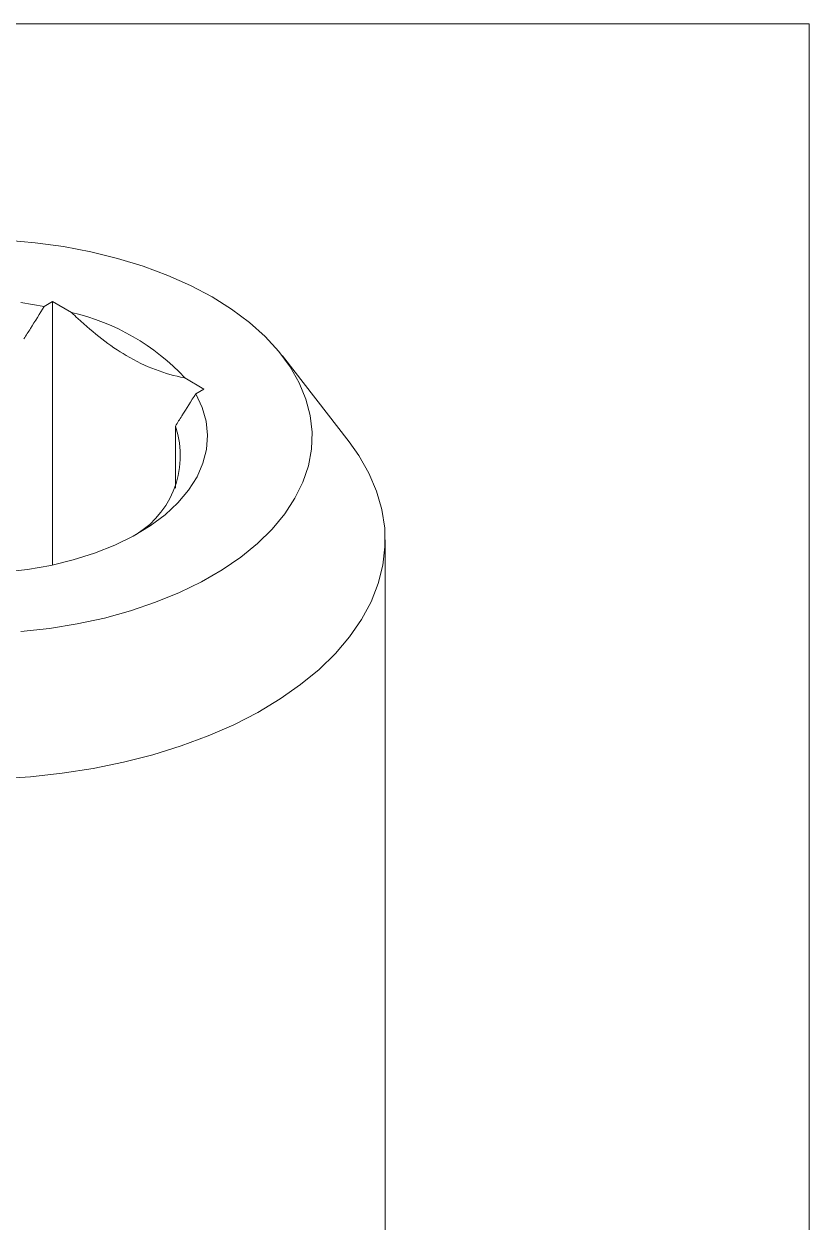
# Model space of a CAD drawing. Header units: millimetres. Extents: x 2 to 278, y 1 to 215.
# Drawn here: x 254.34 to 277.99, y 178.55 to 214.65 of the extents above; entities that cross this region are included whole.
import ezdxf

# ---------------------------------------------------------------- set-up
doc = ezdxf.new("R2010")
doc.units = ezdxf.units.MM

msp = doc.modelspace()

# ---------------------------------------------------------------- linework, layer by layer
at = {"color": 7, "linetype": 'Continuous', "lineweight": 0}
for p, q in [((1.579, 214.645), (277.989, 214.645)), ((277.989, 0.903), (277.989, 214.645)), ((254.949, 206.137), (255.197, 206.28)), ((255.197, 206.28), (255.772, 205.948)), ((255.197, 206.28), (255.197, 198.344)), ((264.13, 202.05), (262.121, 204.643)), ((259.183, 203.979), (259.759, 203.646)), ((259.511, 203.504), (259.759, 203.646)), ((258.898, 202.527), (258.898, 200.659)), ((265.218, 80.253), (265.218, 199.105))]:
    msp.add_line(p, q, dxfattribs=at)
at = {"color": 7, "linetype": 'Continuous', "lineweight": 0, "flags": 128}
for points in [[(254.243, 196.335), (255.102, 196.431), (255.943, 196.568), (256.761, 196.746), (257.55, 196.964), (258.304, 197.219), (259.018, 197.511), (259.686, 197.836), (260.304, 198.193), (260.868, 198.579), (261.373, 198.991), (261.815, 199.426), (262.192, 199.882), (262.501, 200.354), (262.739, 200.84), (262.905, 201.335), (262.998, 201.837), (263.016, 202.342), (262.961, 202.845), (262.831, 203.345), (262.629, 203.836), (262.355, 204.315), (262.012, 204.779), (261.602, 205.225), (261.128, 205.649), (260.593, 206.048), (260.002, 206.42), (259.358, 206.762), (258.666, 207.07), (257.931, 207.344), (257.159, 207.581), (256.355, 207.779), (255.525, 207.937), (254.674, 208.054), (253.809, 208.128)], [(254.24, 206.249), (254.949, 206.137)], [(259.511, 203.504), (259.704, 203.094), (259.824, 202.676), (259.868, 202.252), (259.837, 201.828), (259.73, 201.408), (259.55, 200.997), (259.297, 200.599), (258.975, 200.218), (258.587, 199.857), (258.136, 199.522), (257.629, 199.215), (257.069, 198.94), (256.464, 198.7), (255.819, 198.496), (255.141, 198.332), (254.438, 198.209), (253.716, 198.128)], [(264.13, 202.05), (264.422, 201.638), (264.727, 201.107), (264.96, 200.564), (265.119, 200.012), (265.204, 199.454), (265.213, 198.895), (265.147, 198.336), (265.007, 197.783), (264.792, 197.237), (264.505, 196.702), (264.147, 196.182), (263.721, 195.68), (263.228, 195.198), (262.672, 194.739), (262.056, 194.307), (261.384, 193.904), (260.66, 193.532), (259.888, 193.193), (259.073, 192.89), (258.22, 192.625), (257.333, 192.398), (256.419, 192.212), (255.483, 192.067), (254.53, 191.965), (253.566, 191.905)]]:
    msp.add_lwpolyline(points, dxfattribs=at)
at = {"color": 7, "linetype": 'Continuous', "lineweight": 0}
for centre, radius, start, end in [((254.305, 199.467), 6.645, 42.763, 77.2424), ((256.274, 201.633), 2.772, 296.0265, 18.8172)]:
    msp.add_arc(centre, radius, start, end, dxfattribs=at)
for points, knots in [([(254.336, 205.161), (254.402, 205.264), (254.607, 205.589), (254.811, 205.915), (254.949, 206.137)], [0, 0, 0, 0, 0.31919, 1, 1, 1, 1]), ([(255.772, 205.948), (255.835, 205.888), (256.132, 205.604), (256.678, 205.141), (257.466, 204.599), (258.305, 204.199), (258.888, 204.035), (259.176, 203.98), (259.183, 203.979)], [0, 0, 0, 0, 0.056887, 0.270014, 0.482946, 0.737771, 0.992992, 1, 1, 1, 1]), ([(258.898, 202.527), (258.964, 202.631), (259.169, 202.955), (259.373, 203.281), (259.511, 203.504)], [0, 0, 0, 0, 0.31919, 1, 1, 1, 1])]:
    msp.add_open_spline(points, degree=3, knots=knots, dxfattribs=at)

doc.saveas('drawing.dxf')
